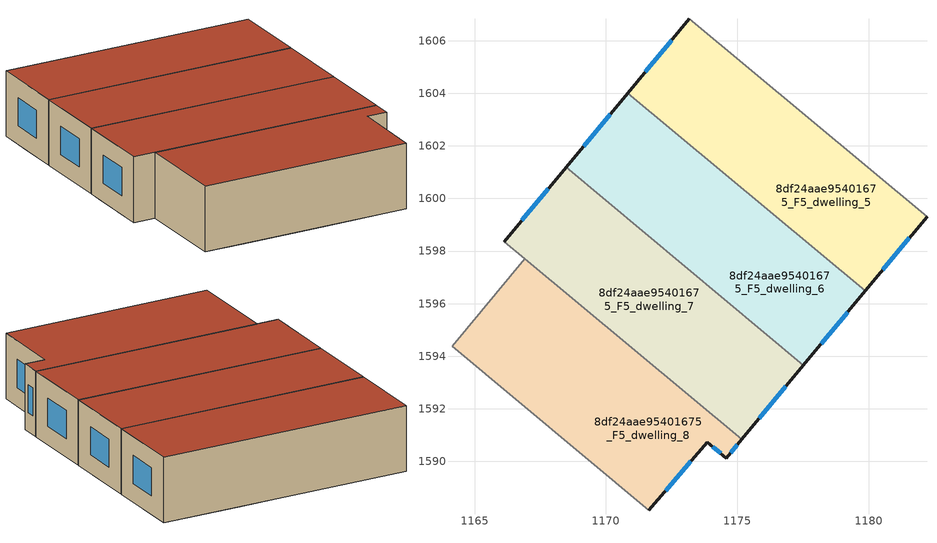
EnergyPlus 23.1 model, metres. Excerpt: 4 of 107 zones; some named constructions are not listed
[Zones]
8df24aae95401675_F5_dwelling_5
 floor to 8df24aae95401675_F4_dwelling_14 (EU_floor_Construction): 1179.44,1601.61 1174.49,1600.96 1172.02,1603.02 1176.97,1603.67 z15
 floor to 8df24aae95401675_F4_dwelling_13 (EU_floor_Construction): 1176.97,1603.67 1172.02,1603.02 1170.83,1604.01 1171.97,1605.38 1174.51,1605.72 z15
 floor to 8df24aae95401675_F4_dwelling_15 (EU_floor_Construction): 1182.21,1599.3 1182.16,1599.25 1177.31,1598.61 1174.49,1600.96 1179.44,1601.61 z15
 floor to 8df24aae95401675_F4_dwelling_12 (EU_floor_Construction): 1174.51,1605.72 1171.97,1605.38 1173.18,1606.83 z15
 floor to 8df24aae95401675_F4_dwelling_16 (EU_floor_Construction): 1182.16,1599.25 1179.86,1596.48 1177.31,1598.61 z15
 wall outside (EU_wall_Construction): 1173.17,1606.83 1170.83,1604.01 / 1179.86,1596.48 1182.21,1599.3 z15:18
 wall to 8df24aae95401675_F5_dwelling_6 (EU_wall_Construction): 1170.83,1604.01 1179.86,1596.48 z15:18
 wall to 8df24aae95401675_F5_dwelling_4 (EU_wall_Construction): 1182.21,1599.3 1173.17,1606.83 z15:18
 window (EU_Window_Construction): 1172.5,1606.02 1171.5,1604.82 / 1180.53,1597.29 1181.54,1598.5 z15.86:17.14
 roof outside (EU_roof_Construction): 1179.86,1596.48 1182.21,1599.3 1173.17,1606.83 1170.83,1604.01 z18
8df24aae95401675_F5_dwelling_6
 floor to 8df24aae95401675_F4_dwelling_15 (EU_floor_Construction): 1177.31,1598.61 1172.36,1597.96 1169.53,1600.31 1174.49,1600.96 z15
 floor to 8df24aae95401675_F4_dwelling_14 (EU_floor_Construction): 1174.49,1600.96 1169.53,1600.31 1168.48,1601.18 1169.76,1602.72 1172.02,1603.02 z15
 floor to 8df24aae95401675_F4_dwelling_16 (EU_floor_Construction): 1179.86,1596.48 1178.97,1595.41 1175.9,1595 1172.36,1597.96 1177.31,1598.61 z15
 floor to 8df24aae95401675_F4_dwelling_13 (EU_floor_Construction): 1172.02,1603.02 1169.76,1602.72 1170.83,1604.01 z15
 floor to 8df24aae95401675_F4_dwelling_17 (EU_floor_Construction): 1178.97,1595.41 1177.51,1593.66 1175.9,1595 z15
 wall outside (EU_wall_Construction): 1170.83,1604.01 1168.48,1601.18 / 1177.51,1593.66 1179.86,1596.48 z15:18
 wall to 8df24aae95401675_F5_dwelling_7 (EU_wall_Construction): 1168.48,1601.18 1177.51,1593.66 z15:18
 window (EU_Window_Construction): 1170.16,1603.2 1169.15,1601.99 / 1178.18,1594.47 1179.19,1595.67 z15.86:17.14
 roof outside (EU_roof_Construction): 1177.51,1593.66 1179.86,1596.48 1170.83,1604.01 1168.48,1601.18 z18
8df24aae95401675_F5_dwelling_7
 floor to 8df24aae95401675_F4_dwelling_16 (EU_floor_Construction): 1175.9,1595 1170.94,1594.35 1168.67,1596.25 1168.51,1597.45 1172.36,1597.96 z15
 floor to 8df24aae95401675_F4_dwelling_15 (EU_floor_Construction): 1172.36,1597.96 1168.51,1597.45 1168.16,1600.13 1169.53,1600.31 z15
 floor to 8df24aae95401675_F4_dwelling_17 (EU_floor_Construction): 1177.51,1593.66 1175.16,1590.84 1170.94,1594.35 1175.9,1595 z15
 floor to 8df24aae95401675_F4_dwelling_14 (EU_floor_Construction): 1169.53,1600.31 1168.16,1600.13 1168.08,1600.71 1168.48,1601.18 z15
 floor to 8df24aae95401675_F4_dwelling_5 (EU_floor_Construction): 1168.08,1600.71 1168.67,1596.25 1166.13,1598.36 z15
 wall outside (EU_wall_Construction): 1168.48,1601.18 1166.13,1598.36 / 1175.16,1590.84 1177.51,1593.66 z15:18
 wall to 8df24aae95401675_F5_dwelling_8 (EU_wall_Construction): 1166.91,1597.71 1175.16,1590.84 z15:18
 wall to 8df24aae95401675_F5_dwelling_9 (EU_wall_Construction): 1166.13,1598.36 1166.91,1597.71 z15:18
 window (EU_Window_Construction): 1167.81,1600.38 1166.8,1599.17 / 1175.83,1591.64 1176.84,1592.85 z15.86:17.14
 roof outside (EU_roof_Construction): 1175.16,1590.84 1177.51,1593.66 1168.48,1601.18 1166.13,1598.36 z18
8df24aae95401675_F5_dwelling_8
 floor to 8df24aae95401675_F4_dwelling_17 (EU_floor_Construction): 1175.16,1590.84 1174.57,1590.13 1173.86,1590.74 1171.63,1588.15 1169.5,1589.92 1168.95,1594.09 1170.94,1594.35 z15
 floor to 8df24aae95401675_F4_dwelling_6 (EU_floor_Construction): 1169.01,1593.66 1169.02,1593.56 1169.04,1593.41 1169.37,1590.9 1168.47,1590.78 1165.51,1593.25 1169,1593.71 z15
 floor to 8df24aae95401675_F4_dwelling_5 (EU_floor_Construction): 1168.67,1596.25 1169,1593.71 1165.51,1593.25 1164.14,1594.39 1166.91,1597.71 z15
 floor to 8df24aae95401675_F4_dwelling_7 (EU_floor_Construction): 1169.37,1590.9 1169.5,1589.92 1168.47,1590.78 z15
 floor to 8df24aae95401675_F4_dwelling_16 (EU_floor_Construction): 1170.94,1594.35 1168.95,1594.09 1168.67,1596.25 z15
 wall outside (EU_wall_Construction): 1171.63,1588.15 1173.86,1590.74 1174.57,1590.13 1175.16,1590.84 z15:18
 wall to 8df24aae95401675_F5_dwelling_9 (EU_wall_Construction): 1166.91,1597.71 1164.14,1594.39 z15:18
 wall to 8df24aae95401675_F5_dwelling_10 (EU_wall_Construction): 1164.14,1594.39 1171.63,1588.15 z15:18
 window (EU_Window_Construction): 1174.06,1590.56 1174.37,1590.3 / 1172.27,1588.89 1173.22,1590 / 1174.74,1590.33 1174.99,1590.63 z15.86:17.14
 roof outside (EU_roof_Construction): 1174.57,1590.13 1175.16,1590.84 1166.91,1597.71 1164.14,1594.39 1171.63,1588.15 1173.86,1590.74 z18
[SCHEDULE:FILE] Column Number=1; Rows to Skip at Top=0; Number of Hours of Data=8760; Column Separator=Comma; Interpolate to Timestep=No; Minutes per Item=60; Adjust Schedule for Daylight Savings=Yes
Name | File
EU_Step8_GainSchedule_8df24aae95401675_F1_dwelling_0_f000 | ../../schedules/8df24aae95401675/8df24aae95401675_F1_dwelling_0_f000_gain.csv
EU_Step8_GainSchedule_8df24aae95401675_F1_dwelling_1_f000 | ../../schedules/8df24aae95401675/8df24aae95401675_F1_dwelling_1_f000_gain.csv
EU_Step8_GainSchedule_8df24aae95401675_F1_dwelling_2_f000 | ../../schedules/8df24aae95401675/8df24aae95401675_F1_dwelling_2_f000_gain.csv
EU_Step8_GainSchedule_8df24aae95401675_F1_dwelling_3_f000 | ../../schedules/8df24aae95401675/8df24aae95401675_F1_dwelling_3_f000_gain.csv
EU_Step8_GainSchedule_8df24aae95401675_F1_dwelling_4_f000 | ../../schedules/8df24aae95401675/8df24aae95401675_F1_dwelling_4_f000_gain.csv
EU_Step8_GainSchedule_8df24aae95401675_F1_dwelling_5_f000 | ../../schedules/8df24aae95401675/8df24aae95401675_F1_dwelling_5_f000_gain.csv
EU_Step8_GainSchedule_8df24aae95401675_F1_dwelling_6_f000 | ../../schedules/8df24aae95401675/8df24aae95401675_F1_dwelling_6_f000_gain.csv
EU_Step8_GainSchedule_8df24aae95401675_F1_dwelling_7_f000 | ../../schedules/8df24aae95401675/8df24aae95401675_F1_dwelling_7_f000_gain.csv
EU_Step8_GainSchedule_8df24aae95401675_F1_dwelling_8_f000 | ../../schedules/8df24aae95401675/8df24aae95401675_F1_dwelling_8_f000_gain.csv
EU_Step8_GainSchedule_8df24aae95401675_F1_dwelling_9_f000 | ../../schedules/8df24aae95401675/8df24aae95401675_F1_dwelling_9_f000_gain.csv
EU_Step8_GainSchedule_8df24aae95401675_F1_dwelling_10_f000 | ../../schedules/8df24aae95401675/8df24aae95401675_F1_dwelling_10_f000_gain.csv
EU_Step8_GainSchedule_8df24aae95401675_F1_dwelling_11_f000 | ../../schedules/8df24aae95401675/8df24aae95401675_F1_dwelling_11_f000_gain.csv
EU_Step8_GainSchedule_8df24aae95401675_F1_dwelling_12_f000 | ../../schedules/8df24aae95401675/8df24aae95401675_F1_dwelling_12_f000_gain.csv
EU_Step8_GainSchedule_8df24aae95401675_F1_dwelling_13_f000 | ../../schedules/8df24aae95401675/8df24aae95401675_F1_dwelling_13_f000_gain.csv
EU_Step8_GainSchedule_8df24aae95401675_F1_dwelling_14_f000 | ../../schedules/8df24aae95401675/8df24aae95401675_F1_dwelling_14_f000_gain.csv
EU_Step8_GainSchedule_8df24aae95401675_F1_dwelling_15_f000 | ../../schedules/8df24aae95401675/8df24aae95401675_F1_dwelling_15_f000_gain.csv
EU_Step8_GainSchedule_8df24aae95401675_F1_dwelling_16_f000 | ../../schedules/8df24aae95401675/8df24aae95401675_F1_dwelling_16_f000_gain.csv
EU_Step8_GainSchedule_8df24aae95401675_F1_dwelling_17_f000 | ../../schedules/8df24aae95401675/8df24aae95401675_F1_dwelling_17_f000_gain.csv
EU_Step8_GainSchedule_8df24aae95401675_F3_dwelling_5_f000 | ../../schedules/8df24aae95401675/8df24aae95401675_F3_dwelling_5_f000_gain.csv
EU_Step8_GainSchedule_8df24aae95401675_F3_dwelling_6_f000 | ../../schedules/8df24aae95401675/8df24aae95401675_F3_dwelling_6_f000_gain.csv
EU_Step8_GainSchedule_8df24aae95401675_F3_dwelling_7_f000 | ../../schedules/8df24aae95401675/8df24aae95401675_F3_dwelling_7_f000_gain.csv
EU_Step8_GainSchedule_8df24aae95401675_F3_dwelling_8_f000 | ../../schedules/8df24aae95401675/8df24aae95401675_F3_dwelling_8_f000_gain.csv
EU_Step8_GainSchedule_8df24aae95401675_F3_dwelling_9_f000 | ../../schedules/8df24aae95401675/8df24aae95401675_F3_dwelling_9_f000_gain.csv
EU_Step8_GainSchedule_8df24aae95401675_F3_dwelling_10_f000 | ../../schedules/8df24aae95401675/8df24aae95401675_F3_dwelling_10_f000_gain.csv
EU_Step8_GainSchedule_8df24aae95401675_F3_dwelling_11_f000 | ../../schedules/8df24aae95401675/8df24aae95401675_F3_dwelling_11_f000_gain.csv
EU_Step8_GainSchedule_8df24aae95401675_F3_dwelling_12_f000 | ../../schedules/8df24aae95401675/8df24aae95401675_F3_dwelling_12_f000_gain.csv
EU_Step8_GainSchedule_8df24aae95401675_F3_dwelling_13_f000 | ../../schedules/8df24aae95401675/8df24aae95401675_F3_dwelling_13_f000_gain.csv
EU_Step8_GainSchedule_8df24aae95401675_F3_dwelling_14_f000 | ../../schedules/8df24aae95401675/8df24aae95401675_F3_dwelling_14_f000_gain.csv
EU_Step8_GainSchedule_8df24aae95401675_F3_dwelling_15_f000 | ../../schedules/8df24aae95401675/8df24aae95401675_F3_dwelling_15_f000_gain.csv
EU_Step8_GainSchedule_8df24aae95401675_F3_dwelling_16_f000 | ../../schedules/8df24aae95401675/8df24aae95401675_F3_dwelling_16_f000_gain.csv
EU_Step8_GainSchedule_8df24aae95401675_F3_dwelling_17_f000 | ../../schedules/8df24aae95401675/8df24aae95401675_F3_dwelling_17_f000_gain.csv
